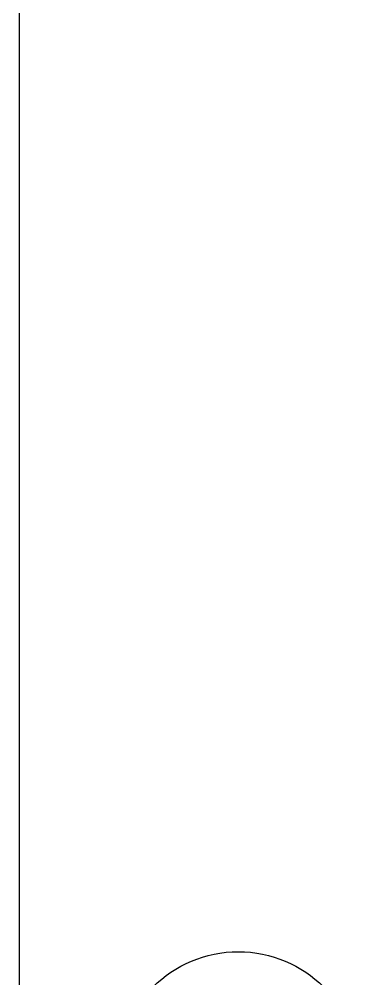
# Model space of a CAD drawing. Header units: millimetres. Extents: x 34 to 162, y 52 to 98.
# Drawn here: x 33.96 to 38.61, y 62.34 to 75.49 of the extents above; entities that cross this region are included whole.
import ezdxf

# ---------------------------------------------------------------- set-up
doc = ezdxf.new("R2010")
doc.units = ezdxf.units.MM
doc.layers.add('Mechanical1', color=6, linetype='Continuous')
doc.layers.add('Mechanical2', color=216, linetype='Continuous')

msp = doc.modelspace()

# ---------------------------------------------------------------- linework, layer by layer
at = {"layer": 'Mechanical1'}
msp.add_lwpolyline([(33.962, 52.308), (33.962, 92.608)], dxfattribs=at)
msp.add_lwpolyline([(35.307, 61.062, -1), (38.607, 61.062)], format="xyb", dxfattribs=at)
at = {"layer": 'Mechanical2'}
for points, const_width in [([(33.962, 72.278), (33.962, 92.608)], 0.013), ([(33.962, 72.078), (33.962, 72.278)], 0.0127), ([(33.962, 52.508), (33.962, 72.078)], 0.0127)]:
    msp.add_lwpolyline(points, dxfattribs=dict(at, const_width=const_width))
for points, const_width in [([(33.959, 72.278, 1), (33.966, 72.278, 1)], 0.0065), ([(33.959, 72.278, 1), (33.966, 72.278, 1)], 0.00635), ([(33.959, 72.078, 1), (33.966, 72.078, 1)], 0.00635), ([(33.959, 72.078, 1), (33.966, 72.078, 1)], 0.00635)]:
    msp.add_lwpolyline(points, format="xyb", close=True, dxfattribs=dict(at, const_width=const_width))

doc.saveas('drawing.dxf')
